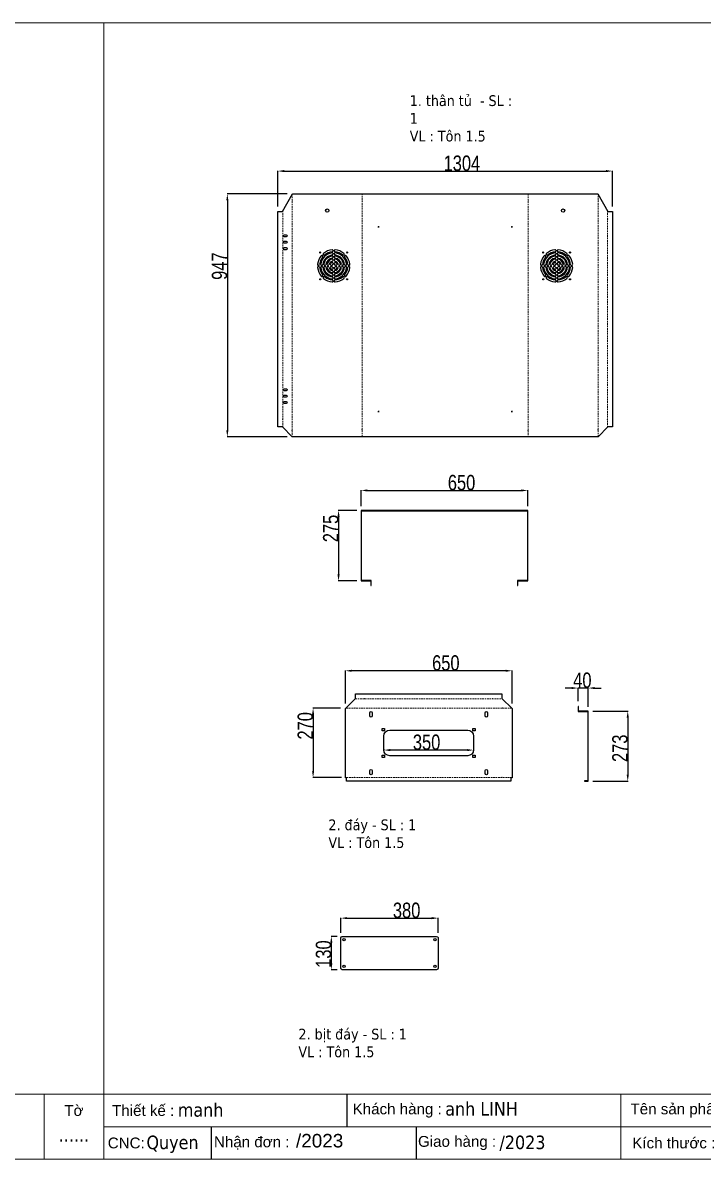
# Model space of a CAD drawing. Header units: inches. Extents: x 21 to 136330, y 8 to 58290.
# Drawn here: x 32703 to 35356, y 40855 to 45287 of the extents above; entities that cross this region are included whole.
import ezdxf
from ezdxf.enums import TextEntityAlignment as Align

# ---------------------------------------------------------------- set-up
doc = ezdxf.new("R2010")
doc.units = ezdxf.units.IN
doc.header["$MEASUREMENT"] = 0
doc.linetypes.add('HIDDEN', pattern=[9.525, 6.35, -3.175])
for name, color, linetype in [('0 KHUNG KT01', 7, 'Continuous'), ('@.0.DM. NÉT CHÍNH', 7, 'Continuous'), ('VOTU', 120, 'Continuous')]:
    doc.layers.add(name, color=color, linetype=linetype)
doc.layers.add('0 TĂNG CỨNG', color=7, linetype='Continuous', lineweight=15)
doc.layers.add('@.0.DM. NÉT ĐỨT', color=8, linetype='HIDDEN', lineweight=9)
doc.layers.add('@.DM. KÍCH THƯỚC', color=8, linetype='Continuous', transparency=0.2)
doc.layers.add('@.DM. KÍCH THƯỚC @ 1', color=8, linetype='Continuous', transparency=0.2)
doc.styles.add('ARIAL', font='arial.ttf')
doc.styles.add('Note Text (ISO)', font='tahoma.ttf')
doc.styles.add('roman', font='roman.shx', dxfattribs={"width": 0.8})
doc.styles.add('Tahoma (Input Text)', font='tahoma.ttf')
doc.dimstyles.new('Kích thước Duy Mạnh', dxfattribs={"dimtxt": 30, "dimasz": 25, "dimexe": 1.25, "dimexo": 20, "dimtad": 1, "dimdec": 1, "dimtxsty": 'roman', "dimcen": 2.5, "dimclrd": 8, "dimclre": 8, "dimclrt": 2, "dimadec": 0, "dimazin": 0, "dimtfac": 1, "dimtdec": 1, "dimtix": 1, "dimtmove": 0, "dimatfit": 3, "dimfxl": 1, "dimtfillclr": 1, "dimarcsym": 0})

# ---------------------------------------------------------------- blocks, each defined once
blk = doc.blocks.new('KHUNG KT1')
at = {"color": 7}
for p, q in [((7128, -4752), (0, -4752)), ((2294.1, -4752), (2294.1, -5040)), ((6864, -4752), (6864, -5040)), ((4848, -4896), (0, -4896))]:
    blk.add_line(p, q, dxfattribs=at)
blk.add_lwpolyline([(0, 0), (7128, 0), (7128, -5040), (0, -5040)], close=True, dxfattribs=at)
at = {"layer": '0 KHUNG KT01'}
for p, q in [((1077.9, -4752), (1077.9, -4896)), ((476.3, -4896), (476.3, -5040)), ((1385.1, -4896), (1385.1, -5040))]:
    blk.add_line(p, q, dxfattribs=at)
at = {"color": 2, "char_height": 48, "style": 'ARIAL'}
for s, insert, width, attachment_point in [('  Tên sản phẩm :', (2299.1, -4824), 2202.321, 4), ('  Thiết kế :', (0, -4824), 2202.321, 4), ('  Khách hàng :', (1066.9, -4824), 2202.321, 4), ('Tờ', (6996, -4824), 264, 5), ('  Nhận đơn :', (451.9, -4968), 2202.321, 4), ('  Giao hàng :', (1356.7, -4968), 2202.321, 4), ('CNC:', (18.2, -4968), 2202.321, 4), ('  Kích thước :', (2307, -4968), 2202.321, 4)]:
    blk.add_mtext(s, dxfattribs=dict(at, insert=insert, width=width, attachment_point=attachment_point))
at = {"color": 1, "style": 'Tahoma (Input Text)', "flags": 8}
for tag, p in [('#03', (1514.7, -4846.3)), ('#01', (328.9, -4851.1)), ('#05', (2819, -4851.1)), ('#07', (4424, -4851.1)), ('#09', (5172.9, -4851.1)), ('#02', (189.8, -4995.1)), ('#04', (1755.3, -4995.1)), ('#06', (2727.8, -4995.1)), ('#08', (4382.7, -4995.1)), ('#10', (5172.9, -4995.1))]:
    blk.add_attdef(tag, p, '', height=60, dxfattribs=at)
blk.add_attdef('#11', text='', height=60, dxfattribs=at).set_placement((6996, -4961.6), align=Align.CENTER)
at = {"layer": '0 TĂNG CỨNG', "color": 1, "style": 'ARIAL'}
blk.add_attdef('#12', (852.8, -4987.6), '', height=60, dxfattribs=at)
blk = doc.blocks.new('*D761')
at = {"layer": '@.DM. KÍCH THƯỚC', "color": 8, "lineweight": -2, "transparency": 16777216}
for p, q in [((33960.7, 42631.8), (33960.7, 42760.9)), ((34610.7, 42631.8), (34610.7, 42760.9))]:
    blk.add_line(p, q, dxfattribs=at)
at = {"layer": '@.DM. KÍCH THƯỚC', "lineweight": -2, "transparency": 16777216}
blk.add_line((34585.7, 42759.7), (33985.7, 42759.7), dxfattribs=at)
at = {"layer": '@.DM. KÍCH THƯỚC', "transparency": 16777216}
for points in [[(33985.7, 42763.8), (33985.7, 42755.5), (33960.7, 42759.7)], [(34585.7, 42763.8), (34585.7, 42755.5), (34610.7, 42759.7)]]:
    blk.add_solid(points, dxfattribs=at)
at = {"layer": 'Defpoints', "color": 0, "transparency": 16777216}
for p in [(33960.7, 42759.7), (33960.7, 42611.8), (34610.7, 42611.8)]:
    blk.add_point(p, dxfattribs=at)
at = {"layer": '@.DM. KÍCH THƯỚC', "color": 2, "transparency": 16777216, "insert": (34298.9, 42820.3), "char_height": 60, "attachment_point": 1, "style": 'roman'}
blk.add_mtext('650', dxfattribs=at)
blk = doc.blocks.new('*D762')
at = {"layer": '@.DM. KÍCH THƯỚC', "color": 8, "lineweight": -2, "transparency": 16777216}
for p, q in [((33942.7, 41738.1), (33942.7, 41796.4)), ((34322.7, 41738.1), (34322.7, 41796.4))]:
    blk.add_line(p, q, dxfattribs=at)
at = {"layer": '@.DM. KÍCH THƯỚC', "lineweight": -2, "transparency": 16777216}
blk.add_line((33967.7, 41795.1), (34297.7, 41795.1), dxfattribs=at)
at = {"layer": '@.DM. KÍCH THƯỚC', "transparency": 16777216}
for points in [[(33967.7, 41799.3), (33967.7, 41790.9), (33942.7, 41795.1)], [(34297.7, 41799.3), (34297.7, 41790.9), (34322.7, 41795.1)]]:
    blk.add_solid(points, dxfattribs=at)
at = {"layer": 'Defpoints', "color": 0, "transparency": 16777216}
for p in [(34322.7, 41795.1), (33942.7, 41718.1), (34322.7, 41718.1)]:
    blk.add_point(p, dxfattribs=at)
at = {"layer": '@.DM. KÍCH THƯỚC', "color": 2, "transparency": 16777216, "insert": (34146, 41855.7), "char_height": 60, "attachment_point": 1, "style": 'roman'}
blk.add_mtext('380', dxfattribs=at)
blk = doc.blocks.new('*D763')
at = {"layer": '@.DM. KÍCH THƯỚC', "color": 8, "lineweight": -2, "transparency": 16777216}
for p, q in [((33928.7, 41724.1), (33904.7, 41724.1)), ((33928.7, 41594.1), (33904.7, 41594.1))]:
    blk.add_line(p, q, dxfattribs=at)
at = {"layer": '@.DM. KÍCH THƯỚC', "lineweight": -2, "transparency": 16777216}
blk.add_line((33905.9, 41699.1), (33905.9, 41619.1), dxfattribs=at)
at = {"layer": '@.DM. KÍCH THƯỚC', "transparency": 16777216}
for points in [[(33901.8, 41699.1), (33910.1, 41699.1), (33905.9, 41724.1)], [(33901.8, 41619.1), (33910.1, 41619.1), (33905.9, 41594.1)]]:
    blk.add_solid(points, dxfattribs=at)
at = {"layer": 'Defpoints', "color": 0, "transparency": 16777216}
for p in [(33948.7, 41724.1), (33905.9, 41594.1), (33948.7, 41594.1)]:
    blk.add_point(p, dxfattribs=at)
at = {"layer": '@.DM. KÍCH THƯỚC', "color": 2, "transparency": 16777216, "insert": (33845.3, 41601.4), "char_height": 60, "attachment_point": 1, "rotation": 90, "style": 'roman'}
blk.add_mtext('130', dxfattribs=at)
blk = doc.blocks.new('*D764')
at = {"layer": '@.DM. KÍCH THƯỚC', "color": 8, "lineweight": -2, "transparency": 16777216}
for p, q in [((34110.7, 42453.6), (34110.7, 42451.6)), ((34460.7, 42453.6), (34460.7, 42451.6))]:
    blk.add_line(p, q, dxfattribs=at)
at = {"layer": '@.DM. KÍCH THƯỚC', "lineweight": -2, "transparency": 16777216}
blk.add_line((34435.7, 42450.4), (34135.7, 42450.4), dxfattribs=at)
at = {"layer": '@.DM. KÍCH THƯỚC', "transparency": 16777216}
for points in [[(34135.7, 42454.6), (34135.7, 42446.2), (34110.7, 42450.4)], [(34435.7, 42454.6), (34435.7, 42446.2), (34460.7, 42450.4)]]:
    blk.add_solid(points, dxfattribs=at)
at = {"layer": 'Defpoints', "color": 0, "transparency": 16777216}
for p in [(34110.7, 42450.4), (34110.7, 42433.6), (34460.7, 42433.6)]:
    blk.add_point(p, dxfattribs=at)
at = {"layer": '@.DM. KÍCH THƯỚC', "color": 2, "transparency": 16777216, "insert": (34223.9, 42511), "char_height": 60, "attachment_point": 1, "style": 'roman'}
blk.add_mtext('350', dxfattribs=at)
blk = doc.blocks.new('*D766')
at = {"layer": '@.DM. KÍCH THƯỚC', "color": 8, "lineweight": -2, "transparency": 16777216}
for p, q in [((33941.5, 42613.5), (33833.6, 42613.5)), ((33945.7, 42343.1), (33833.6, 42343.1))]:
    blk.add_line(p, q, dxfattribs=at)
at = {"layer": '@.DM. KÍCH THƯỚC', "lineweight": -2, "transparency": 16777216}
blk.add_line((33834.8, 42588.5), (33834.8, 42368.1), dxfattribs=at)
at = {"layer": '@.DM. KÍCH THƯỚC', "transparency": 16777216}
for points in [[(33830.6, 42588.5), (33839, 42588.5), (33834.8, 42613.5)], [(33830.6, 42368.1), (33839, 42368.1), (33834.8, 42343.1)]]:
    blk.add_solid(points, dxfattribs=at)
at = {"layer": 'Defpoints', "color": 0, "transparency": 16777216}
for p in [(33961.5, 42613.5), (33834.8, 42343.1), (33965.7, 42343.1)]:
    blk.add_point(p, dxfattribs=at)
at = {"layer": '@.DM. KÍCH THƯỚC', "color": 2, "transparency": 16777216, "insert": (33774.2, 42491.5), "char_height": 60, "attachment_point": 1, "rotation": 90, "style": 'roman'}
blk.add_mtext('270', dxfattribs=at)
blk = doc.blocks.new('*D767')
at = {"layer": '@.DM. KÍCH THƯỚC', "color": 8, "lineweight": -2, "transparency": 16777216}
for p, q in [((34925.1, 42602), (35063.1, 42602)), ((34925.1, 42329), (35063.1, 42329))]:
    blk.add_line(p, q, dxfattribs=at)
at = {"layer": '@.DM. KÍCH THƯỚC', "lineweight": -2, "transparency": 16777216}
blk.add_line((35061.9, 42577), (35061.9, 42354), dxfattribs=at)
at = {"layer": '@.DM. KÍCH THƯỚC', "transparency": 16777216}
for points in [[(35057.7, 42577), (35066, 42577), (35061.9, 42602)], [(35057.7, 42354), (35066, 42354), (35061.9, 42329)]]:
    blk.add_solid(points, dxfattribs=at)
at = {"layer": 'Defpoints', "color": 0, "transparency": 16777216}
for p in [(34905.1, 42602), (34905.1, 42329), (35061.9, 42329)]:
    blk.add_point(p, dxfattribs=at)
at = {"layer": '@.DM. KÍCH THƯỚC', "color": 2, "transparency": 16777216, "insert": (35001.2, 42403.8), "char_height": 60, "attachment_point": 1, "rotation": 90, "style": 'roman'}
blk.add_mtext('273', dxfattribs=at)
blk = doc.blocks.new('*D768')
at = {"layer": '@.DM. KÍCH THƯỚC', "color": 8, "lineweight": -2, "transparency": 16777216}
for p, q in [((33733.8, 44619.1), (33499.2, 44619.1)), ((33733.2, 43672.1), (33499.2, 43672.1))]:
    blk.add_line(p, q, dxfattribs=at)
at = {"layer": '@.DM. KÍCH THƯỚC', "lineweight": -2, "transparency": 16777216}
blk.add_line((33500.5, 44594.1), (33500.5, 43697.1), dxfattribs=at)
at = {"layer": '@.DM. KÍCH THƯỚC', "transparency": 16777216}
for points in [[(33496.3, 44594.1), (33504.6, 44594.1), (33500.5, 44619.1)], [(33496.3, 43697.1), (33504.6, 43697.1), (33500.5, 43672.1)]]:
    blk.add_solid(points, dxfattribs=at)
at = {"layer": 'Defpoints', "color": 0, "transparency": 16777216}
for p in [(33753.8, 44619.1), (33500.5, 43672.1), (33753.2, 43672.1)]:
    blk.add_point(p, dxfattribs=at)
at = {"layer": '@.DM. KÍCH THƯỚC', "color": 2, "transparency": 16777216, "insert": (33439.9, 44283.9), "char_height": 60, "attachment_point": 1, "rotation": 90, "style": 'roman'}
blk.add_mtext('947', dxfattribs=at)
blk = doc.blocks.new('*D769')
at = {"layer": '@.DM. KÍCH THƯỚC', "color": 8, "lineweight": -2, "transparency": 16777216}
for p, q in [((33697.6, 44570.6), (33697.6, 44709.3)), ((35002, 44570.6), (35002, 44709.3))]:
    blk.add_line(p, q, dxfattribs=at)
at = {"layer": '@.DM. KÍCH THƯỚC', "lineweight": -2, "transparency": 16777216}
blk.add_line((33722.6, 44708.1), (34977, 44708.1), dxfattribs=at)
at = {"layer": '@.DM. KÍCH THƯỚC', "transparency": 16777216}
for points in [[(33722.6, 44712.2), (33722.6, 44703.9), (33697.6, 44708.1)], [(34977, 44712.2), (34977, 44703.9), (35002, 44708.1)]]:
    blk.add_solid(points, dxfattribs=at)
at = {"layer": 'Defpoints', "color": 0, "transparency": 16777216}
for p in [(35002, 44708.1), (33697.6, 44550.6), (35002, 44550.6)]:
    blk.add_point(p, dxfattribs=at)
at = {"layer": '@.DM. KÍCH THƯỚC', "color": 2, "transparency": 16777216, "insert": (34343.7, 44768.7), "char_height": 60, "attachment_point": 1, "style": 'roman'}
blk.add_mtext('1304', dxfattribs=at)
blk = doc.blocks.new('*D770')
at = {"layer": '@.DM. KÍCH THƯỚC', "color": 8, "lineweight": -2, "transparency": 16777216}
for p, q in [((34021.9, 43402.1), (34021.9, 43464.1)), ((34671.9, 43402.1), (34671.9, 43464.1))]:
    blk.add_line(p, q, dxfattribs=at)
at = {"layer": '@.DM. KÍCH THƯỚC', "lineweight": -2, "transparency": 16777216}
blk.add_line((34046.9, 43462.9), (34646.9, 43462.9), dxfattribs=at)
at = {"layer": '@.DM. KÍCH THƯỚC', "transparency": 16777216}
for points in [[(34046.9, 43467), (34046.9, 43458.7), (34021.9, 43462.9)], [(34646.9, 43467), (34646.9, 43458.7), (34671.9, 43462.9)]]:
    blk.add_solid(points, dxfattribs=at)
at = {"layer": 'Defpoints', "color": 0, "transparency": 16777216}
for p in [(34671.9, 43462.9), (34021.9, 43382.1), (34671.9, 43382.1)]:
    blk.add_point(p, dxfattribs=at)
at = {"layer": '@.DM. KÍCH THƯỚC', "color": 2, "transparency": 16777216, "insert": (34360.2, 43523.5), "char_height": 60, "attachment_point": 1, "style": 'roman'}
blk.add_mtext('650', dxfattribs=at)
blk = doc.blocks.new('*D771')
at = {"layer": '@.DM. KÍCH THƯỚC', "color": 8, "lineweight": -2, "transparency": 16777216}
for p, q in [((34004.9, 43385.1), (33932.8, 43385.1)), ((34004.9, 43110.1), (33932.8, 43110.1))]:
    blk.add_line(p, q, dxfattribs=at)
at = {"layer": '@.DM. KÍCH THƯỚC', "lineweight": -2, "transparency": 16777216}
blk.add_line((33934.1, 43360.1), (33934.1, 43135.1), dxfattribs=at)
at = {"layer": '@.DM. KÍCH THƯỚC', "transparency": 16777216}
for points in [[(33929.9, 43360.1), (33938.3, 43360.1), (33934.1, 43385.1)], [(33929.9, 43135.1), (33938.3, 43135.1), (33934.1, 43110.1)]]:
    blk.add_solid(points, dxfattribs=at)
at = {"layer": 'Defpoints', "color": 0, "transparency": 16777216}
for p in [(34024.9, 43385.1), (33934.1, 43110.1), (34024.9, 43110.1)]:
    blk.add_point(p, dxfattribs=at)
at = {"layer": '@.DM. KÍCH THƯỚC', "color": 2, "transparency": 16777216, "insert": (33873.5, 43260.9), "char_height": 60, "attachment_point": 1, "rotation": 90, "style": 'roman'}
blk.add_mtext('275', dxfattribs=at)
blk = doc.blocks.new('*D772')
at = {"layer": '@.DM. KÍCH THƯỚC', "lineweight": -2, "transparency": 16777216}
for p, q in [((34843.1, 42692.3), (34818.1, 42692.3)), ((34908.1, 42692.3), (34868.1, 42692.3)), ((34933.1, 42692.3), (34958.1, 42692.3))]:
    blk.add_line(p, q, dxfattribs=at)
at = {"layer": '@.DM. KÍCH THƯỚC', "color": 8, "lineweight": -2, "transparency": 16777216}
for p, q in [((34868.1, 42640.5), (34868.1, 42693.5)), ((34908.1, 42619), (34908.1, 42693.5))]:
    blk.add_line(p, q, dxfattribs=at)
at = {"layer": '@.DM. KÍCH THƯỚC', "transparency": 16777216}
for points in [[(34843.1, 42696.4), (34843.1, 42688.1), (34868.1, 42692.3)], [(34933.1, 42696.4), (34933.1, 42688.1), (34908.1, 42692.3)]]:
    blk.add_solid(points, dxfattribs=at)
at = {"layer": 'Defpoints', "color": 0, "transparency": 16777216}
for p in [(34868.1, 42692.3), (34868.1, 42620.5), (34908.1, 42599)]:
    blk.add_point(p, dxfattribs=at)
at = {"layer": '@.DM. KÍCH THƯỚC', "color": 2, "transparency": 16777216, "insert": (34849.2, 42752.9), "char_height": 60, "attachment_point": 1, "style": 'roman'}
blk.add_mtext('40', dxfattribs=at)

msp = doc.modelspace()

# ---------------------------------------------------------------- linework, layer by layer
at = {"layer": '@.0.DM. NÉT CHÍNH', "color": 1}
for p, q in [((33753.7386, 44594.6965), (33753.7386, 44593.1965)), ((34026.1316, 44592.3982), (34026.1316, 44590.8982)), ((34673.5245, 44594.4495), (34673.5245, 44592.9495)), ((34945.9174, 44592.743), (34945.9174, 44591.243)), ((33716.3457, 44522.3513), (33716.3457, 44520.8513)), ((34983.3103, 44522.1685), (34983.3103, 44520.6685)), ((34087.328, 44490.6229), (34092.328, 44490.6229)), ((34089.828, 44493.1229), (34089.828, 44488.1229)), ((34607.328, 44490.6229), (34612.328, 44490.6229)), ((34609.828, 44493.1229), (34609.828, 44488.1229)), ((33716.3457, 43739.0618), (33716.3457, 43740.5618)), ((34087.328, 43770.6229), (34092.328, 43770.6229)), ((34089.828, 43773.1229), (34089.828, 43768.1229)), ((34607.328, 43770.6229), (34612.328, 43770.6229)), ((34609.828, 43773.1229), (34609.828, 43768.1229)), ((34983.3103, 43739.2446), (34983.3103, 43740.7446)), ((33753.7386, 43696.5115), (33753.7386, 43698.0115)), ((34026.1316, 43698.8099), (34026.1316, 43700.3099)), ((34673.5245, 43696.7585), (34673.5245, 43698.2585)), ((34945.9174, 43698.4651), (34945.9174, 43699.9651)), ((34036.8197, 42650.8492), (34035.3197, 42650.8492)), ((34535.4568, 42650.8492), (34533.9568, 42650.8492)), ((33999.0889, 42613.4563), (33997.5889, 42613.4563)), ((34573.3688, 42613.4563), (34571.8688, 42613.4563)), ((33998.1806, 42343.0633), (33996.6806, 42343.0633)), ((34572.0348, 42343.0633), (34570.5348, 42343.0633))]:
    msp.add_line(p, q, dxfattribs=at)
at = {"layer": '@.0.DM. NÉT CHÍNH'}
for p, q in [((33965.6624, 42341.7962), (33965.6624, 42343.0278)), ((34605.6624, 42341.7962), (34605.6624, 42343.0278))]:
    msp.add_line(p, q, dxfattribs=at)
for points in [[(33715.0422, 44550.6229), (33754.185, 44619.1229), (34945.471, 44619.1229), (34984.6139, 44550.6229), (35002.0068, 44550.6229), (35002.0068, 43710.6229), (34984.6139, 43710.6229), (34946.1139, 43672.1229), (33753.5422, 43672.1229), (33715.0422, 43710.6229), (33697.6493, 43710.6229), (33697.6493, 44550.6229)], [(34631.92, 43091.5891), (34633.42, 43091.5891), (34633.42, 43110.0891), (34671.92, 43110.0891), (34671.92, 43385.0891), (34021.92, 43385.0891), (34021.92, 43110.0891), (34060.42, 43110.0891), (34060.42, 43091.5891), (34061.92, 43091.5891), (34061.92, 43111.5891), (34023.42, 43111.5891), (34023.42, 43383.5891), (34670.42, 43383.5891), (34670.42, 43111.5891), (34631.92, 43111.5891)], [(34570.6624, 42652.1527), (34610.6624, 42612.1527), (34610.6624, 42341.7598), (34605.6624, 42341.7598), (34605.6624, 42329.3669), (33965.6624, 42329.3669), (33965.6624, 42341.7598), (33960.6624, 42341.7598), (33960.6624, 42612.1527), (34000.6624, 42652.1527), (34000.6624, 42669.5456), (34570.6624, 42669.5456)], [(34908.0704, 42601.9703), (34869.5704, 42601.9703), (34869.5704, 42620.4703), (34868.0704, 42620.4703), (34868.0704, 42600.4703), (34906.5704, 42600.4703), (34906.5704, 42330.4703), (34893.0704, 42330.4703), (34893.0704, 42328.9703), (34908.0704, 42328.9703)]]:
    msp.add_lwpolyline(points, close=True, dxfattribs=at)
at = {"layer": '@.0.DM. NÉT CHÍNH', "color": 2}
for points in [[(33729.5422, 44451.6229), (33723.5422, 44451.6229, -1), (33723.5422, 44459.6229), (33729.5422, 44459.6229, -1)], [(33723.5422, 44434.6229), (33729.5422, 44434.6229, -1), (33729.5422, 44426.6229), (33723.5422, 44426.6229, -1)], [(33723.5422, 44409.6229), (33729.5422, 44409.6229, -1), (33729.5422, 44401.6229), (33723.5422, 44401.6229, -1)], [(33723.5422, 43859.6229), (33729.5422, 43859.6229, -1), (33729.5422, 43851.6229), (33723.5422, 43851.6229, -1)], [(33723.5422, 43834.6229), (33729.5422, 43834.6229, -1), (33729.5422, 43826.6229), (33723.5422, 43826.6229, -1)], [(33723.5422, 43809.6229), (33729.5422, 43809.6229, -1), (33729.5422, 43801.6229), (33723.5422, 43801.6229, -1)], [(34056.1624, 42583.7598), (34056.1624, 42595.7598, -1), (34065.1624, 42595.7598), (34065.1624, 42583.7598, -1)], [(34515.1624, 42595.7598), (34515.1624, 42583.7598, -1), (34506.1624, 42583.7598), (34506.1624, 42595.7598, -1)], [(34437.6624, 42428.2598), (34133.6624, 42428.2598, -0.414213562), (34110.6624, 42451.2598), (34110.6624, 42505.2598, -0.414213562), (34133.6624, 42528.2598), (34437.6624, 42528.2598, -0.414213562), (34460.6624, 42505.2598), (34460.6624, 42451.2598, -0.414213562)], [(34065.1624, 42370.7598), (34065.1624, 42358.7598, -1), (34056.1624, 42358.7598), (34056.1624, 42370.7598, -1)], [(34506.1624, 42358.7598), (34506.1624, 42370.7598, -1), (34515.1624, 42370.7598), (34515.1624, 42358.7598, -1)]]:
    msp.add_lwpolyline(points, format="xyb", close=True, dxfattribs=at)
for points in [[(34113.1624, 42534.7598), (34113.1624, 42525.7598), (34104.1624, 42525.7598), (34104.1624, 42534.7598)], [(34458.1624, 42525.7598), (34458.1624, 42534.7598), (34467.1624, 42534.7598), (34467.1624, 42525.7598)], [(34113.1624, 42430.7598), (34113.1624, 42421.7598), (34104.1624, 42421.7598), (34104.1624, 42430.7598)], [(34458.1624, 42421.7598), (34458.1624, 42430.7598), (34467.1624, 42430.7598), (34467.1624, 42421.7598)]]:
    msp.add_lwpolyline(points, close=True, dxfattribs=at)
at = {"layer": '@.0.DM. NÉT CHÍNH'}
msp.add_lwpolyline([(34316.7003, 41724.0823, -0.414213562), (34322.7003, 41718.0823), (34322.7003, 41600.0823, -0.414213562), (34316.7003, 41594.0823), (33948.7003, 41594.0823, -0.414213562), (33942.7003, 41600.0823), (33942.7003, 41718.0823, -0.414213562), (33948.7003, 41724.0823)], format="xyb", close=True, dxfattribs=at)
at = {"layer": '@.0.DM. NÉT CHÍNH', "color": 2}
for centre, radius in [((33889.9351, 44554.1229), 6.5), ((34809.7209, 44554.1229), 6.5), ((33955.7003, 41711.0823), 4.5), ((34309.7003, 41711.0823), 4.5), ((33955.7003, 41607.0823), 4.5), ((34309.7003, 41607.0823), 4.5)]:
    msp.add_circle(centre, radius, dxfattribs=at)
at = {"layer": '@.0.DM. NÉT CHÍNH'}
for centre in [(33862.8733, 44390.6578), (33967.441, 44390.6578), (34732.215, 44390.6578), (34836.7827, 44390.6578), (33862.8733, 44286.0901), (33967.441, 44286.0901), (34732.215, 44286.0901), (34836.7827, 44286.0901)]:
    msp.add_circle(centre, 2.0526, dxfattribs=at)
at = {"layer": '@.0.DM. NÉT ĐỨT'}
for p, q in [((33753.7386, 44619.0852), (33753.7386, 43672.1229)), ((34026.1316, 43672.1229), (34026.1316, 44619.1229)), ((34673.5245, 44619.1229), (34673.5245, 43672.1229)), ((34945.9174, 43672.1229), (34945.9174, 44619.0852)), ((33716.3457, 43709.1229), (33716.3457, 44553.2479)), ((34983.3103, 44553.2479), (34983.3103, 43709.1229)), ((33999.1624, 42650.8492), (34572.1624, 42650.8492)), ((34609.7837, 42613.4563), (33961.5411, 42613.4563)), ((33965.6624, 42343.0633), (34605.6624, 42343.0633))]:
    msp.add_line(p, q, dxfattribs=at)
at = {"layer": 'VOTU'}
for p, q in [((33872.24, 44378.4628), (33872.24, 44378.4628)), ((33875.0684, 44381.2912), (33875.0684, 44381.2912)), ((33913.1572, 44397.0681), (33913.1572, 44397.0681)), ((33913.1572, 44384.9894), (33913.1572, 44384.9894)), ((33913.1572, 44372.8558), (33913.1572, 44372.8558)), ((33917.1572, 44397.0681), (33917.1572, 44397.0681)), ((33917.1572, 44384.9894), (33917.1572, 44384.9894)), ((33917.1572, 44372.8558), (33917.1572, 44372.8558)), ((33955.246, 44381.2912), (33955.246, 44381.2912)), ((33958.0744, 44378.4628), (33958.0744, 44378.4628)), ((34741.5816, 44378.4628), (34741.5816, 44378.4628)), ((34744.41, 44381.2912), (34744.41, 44381.2912)), ((34782.4988, 44397.0681), (34782.4988, 44397.0681)), ((34782.4988, 44384.9894), (34782.4988, 44384.9894)), ((34782.4988, 44372.8558), (34782.4988, 44372.8558)), ((34786.4988, 44397.0681), (34786.4988, 44397.0681)), ((34786.4988, 44384.9894), (34786.4988, 44384.9894)), ((34786.4988, 44372.8558), (34786.4988, 44372.8558)), ((34824.5876, 44381.2912), (34824.5876, 44381.2912)), ((34827.4161, 44378.4628), (34827.4161, 44378.4628)), ((33856.4631, 44340.374), (33856.4631, 44340.374)), ((33856.4631, 44336.374), (33856.4631, 44336.374)), ((33868.5417, 44340.374), (33868.5417, 44340.374)), ((33868.5417, 44336.374), (33868.5417, 44336.374)), ((33880.6753, 44340.374), (33880.6753, 44340.374)), ((33880.6753, 44336.374), (33880.6753, 44336.374)), ((33892.9536, 44340.374), (33892.9536, 44340.374)), ((33892.9536, 44336.374), (33892.9536, 44336.374)), ((33905.9376, 44340.374), (33908.449, 44340.374)), ((33905.9376, 44336.374), (33908.449, 44336.374)), ((33913.1572, 44360.5776), (33913.1572, 44360.5776)), ((33913.1572, 44345.0822), (33913.1572, 44347.5935)), ((33913.1572, 44329.1544), (33913.1572, 44331.6658)), ((33917.1572, 44360.5776), (33917.1572, 44360.5776)), ((33917.1572, 44345.0822), (33917.1572, 44347.5935)), ((33917.1572, 44329.1544), (33917.1572, 44331.6658)), ((33921.8654, 44340.374), (33924.3767, 44340.374)), ((33921.8654, 44336.374), (33924.3767, 44336.374)), ((33937.3608, 44340.374), (33937.3608, 44340.374)), ((33937.3608, 44336.374), (33937.3608, 44336.374)), ((33949.6391, 44340.374), (33949.6391, 44340.374)), ((33949.6391, 44336.374), (33949.6391, 44336.374)), ((33961.7726, 44340.374), (33961.7726, 44340.374)), ((33961.7726, 44336.374), (33961.7726, 44336.374)), ((33973.8513, 44340.374), (33973.8513, 44340.374)), ((33973.8513, 44336.374), (33973.8513, 44336.374)), ((34725.8047, 44340.374), (34725.8047, 44340.374)), ((34725.8047, 44336.374), (34725.8047, 44336.374)), ((34737.8834, 44340.374), (34737.8834, 44340.374)), ((34737.8834, 44336.374), (34737.8834, 44336.374)), ((34750.017, 44340.374), (34750.017, 44340.374)), ((34750.017, 44336.374), (34750.017, 44336.374)), ((34762.2952, 44340.374), (34762.2952, 44340.374)), ((34762.2952, 44336.374), (34762.2952, 44336.374)), ((34777.7906, 44340.374), (34775.2793, 44340.374)), ((34777.7906, 44336.374), (34775.2793, 44336.374)), ((34782.4988, 44360.5776), (34782.4988, 44360.5776)), ((34782.4988, 44345.0822), (34782.4988, 44347.5935)), ((34782.4988, 44329.1544), (34782.4988, 44331.6658)), ((34786.4988, 44360.5776), (34786.4988, 44360.5776)), ((34786.4988, 44345.0822), (34786.4988, 44347.5935)), ((34786.4988, 44329.1544), (34786.4988, 44331.6658)), ((34793.7184, 44340.374), (34791.207, 44340.374)), ((34793.7184, 44336.374), (34791.207, 44336.374)), ((34806.7024, 44340.374), (34806.7024, 44340.374)), ((34806.7024, 44336.374), (34806.7024, 44336.374)), ((34818.9807, 44340.374), (34818.9807, 44340.374)), ((34818.9807, 44336.374), (34818.9807, 44336.374)), ((34831.1143, 44340.374), (34831.1143, 44340.374)), ((34831.1143, 44336.374), (34831.1143, 44336.374)), ((34843.193, 44340.374), (34843.193, 44340.374)), ((34843.193, 44336.374), (34843.193, 44336.374)), ((33872.24, 44298.2852), (33872.24, 44298.2852)), ((33875.0684, 44295.4567), (33875.0684, 44295.4567)), ((33913.1572, 44316.1704), (33913.1572, 44316.1704)), ((33913.1572, 44303.8921), (33913.1572, 44303.8921)), ((33913.1572, 44291.7585), (33913.1572, 44291.7585)), ((33913.1572, 44279.6798), (33913.1572, 44279.6798)), ((33917.1572, 44316.1704), (33917.1572, 44316.1704)), ((33917.1572, 44303.8921), (33917.1572, 44303.8921)), ((33917.1572, 44291.7585), (33917.1572, 44291.7585)), ((33917.1572, 44279.6798), (33917.1572, 44279.6798)), ((33955.246, 44295.4567), (33955.246, 44295.4567)), ((33958.0744, 44298.2852), (33958.0744, 44298.2852)), ((34741.5816, 44298.2852), (34741.5816, 44298.2852)), ((34744.41, 44295.4567), (34744.41, 44295.4567)), ((34782.4988, 44316.1704), (34782.4988, 44316.1704)), ((34782.4988, 44303.8921), (34782.4988, 44303.8921)), ((34782.4988, 44291.7585), (34782.4988, 44291.7585)), ((34782.4988, 44279.6798), (34782.4988, 44279.6798)), ((34786.4988, 44316.1704), (34786.4988, 44316.1704)), ((34786.4988, 44303.8921), (34786.4988, 44303.8921)), ((34786.4988, 44291.7585), (34786.4988, 44291.7585)), ((34786.4988, 44279.6798), (34786.4988, 44279.6798)), ((34824.5876, 44295.4567), (34824.5876, 44295.4567)), ((34827.4161, 44298.2852), (34827.4161, 44298.2852))]:
    msp.add_line(p, q, dxfattribs=at)
for centre, radius, start, end in [((33915.1572, 44338.374), 63, 140.8367796, 174.1632204), ((33915.1572, 44338.374), 55, 140.8367796, 174.1632204), ((33915.1572, 44338.374), 51, 97.3343689, 172.6656311), ((33869.4115, 44375.6343), 4, 45, 140.8367796), ((33869.4115, 44375.6343), 4, 320.8367796, 45), ((33915.1572, 44338.374), 43, 97.3343689, 172.6656311), ((33877.8968, 44384.1196), 4, 129.1632204, 225), ((33877.8968, 44384.1196), 4, 225, 309.1632204), ((33915.1572, 44338.374), 63, 95.8367796, 129.1632204), ((33915.1572, 44338.374), 39, 99.8708896, 170.1291104), ((33915.1572, 44338.374), 55, 95.8367796, 129.1632204), ((33915.1572, 44338.374), 31, 99.8708896, 170.1291104), ((33915.1572, 44338.374), 27, 105.1216653, 164.8783347), ((33909.1572, 44360.5776), 4, 0, 105.1216653), ((33909.1572, 44372.8558), 4, 0, 99.8708896), ((33909.1572, 44384.9894), 4, 0, 97.3343689), ((33909.1572, 44397.0681), 4, 0, 95.8367796), ((33909.1572, 44397.0681), 4, 275.8367796, 0), ((33909.1572, 44384.9894), 4, 277.3343689, 0), ((33909.1572, 44372.8558), 4, 279.8708896, 0), ((33921.1572, 44397.0681), 4, 84.1632204, 180), ((33921.1572, 44397.0681), 4, 180, 264.1632204), ((33921.1572, 44384.9894), 4, 82.6656311, 180), ((33921.1572, 44384.9894), 4, 180, 262.6656311), ((33921.1572, 44372.8558), 4, 80.1291104, 180), ((33921.1572, 44372.8558), 4, 180, 260.1291104), ((33921.1572, 44360.5776), 4, 74.8783347, 180), ((33915.1572, 44338.374), 31, 9.8708896, 80.1291104), ((33915.1572, 44338.374), 43, 7.3343689, 82.6656311), ((33915.1572, 44338.374), 55, 50.8367796, 84.1632204), ((33915.1572, 44338.374), 63, 50.8367796, 84.1632204), ((33915.1572, 44338.374), 51, 7.3343689, 82.6656311), ((33915.1572, 44338.374), 39, 9.8708896, 80.1291104), ((33915.1572, 44338.374), 27, 15.1216653, 74.8783347), ((33952.4176, 44384.1196), 4, 230.8367796, 315), ((33952.4176, 44384.1196), 4, 315, 50.8367796), ((33960.9028, 44375.6343), 4, 135, 219.1632204), ((33915.1572, 44338.374), 55, 5.8367796, 39.1632204), ((33960.9028, 44375.6343), 4, 39.1632204, 135), ((33915.1572, 44338.374), 63, 5.8367796, 39.1632204), ((34784.4988, 44338.374), 63, 140.8367796, 174.1632204), ((34784.4988, 44338.374), 55, 140.8367796, 174.1632204), ((34784.4988, 44338.374), 51, 97.3343689, 172.6656311), ((34738.7532, 44375.6343), 4, 45, 140.8367796), ((34738.7532, 44375.6343), 4, 320.8367796, 45), ((34784.4988, 44338.374), 43, 97.3343689, 172.6656311), ((34747.2385, 44384.1196), 4, 129.1632204, 225), ((34747.2385, 44384.1196), 4, 225, 309.1632204), ((34784.4988, 44338.374), 63, 95.8367796, 129.1632204), ((34784.4988, 44338.374), 39, 99.8708896, 170.1291104), ((34784.4988, 44338.374), 55, 95.8367796, 129.1632204), ((34784.4988, 44338.374), 31, 99.8708896, 170.1291104), ((34784.4988, 44338.374), 27, 105.1216653, 164.8783347), ((34778.4988, 44360.5776), 4, 0, 105.1216653), ((34778.4988, 44372.8558), 4, 0, 99.8708896), ((34778.4988, 44384.9894), 4, 0, 97.3343689), ((34778.4988, 44397.0681), 4, 0, 95.8367796), ((34778.4988, 44397.0681), 4, 275.8367796, 0), ((34778.4988, 44384.9894), 4, 277.3343689, 0), ((34778.4988, 44372.8558), 4, 279.8708896, 0), ((34790.4988, 44397.0681), 4, 84.1632204, 180), ((34790.4988, 44397.0681), 4, 180, 264.1632204), ((34790.4988, 44384.9894), 4, 82.6656311, 180), ((34790.4988, 44384.9894), 4, 180, 262.6656311), ((34790.4988, 44372.8558), 4, 80.1291104, 180), ((34790.4988, 44372.8558), 4, 180, 260.1291104), ((34790.4988, 44360.5776), 4, 74.8783347, 180), ((34784.4988, 44338.374), 31, 9.8708896, 80.1291104), ((34784.4988, 44338.374), 43, 7.3343689, 82.6656311), ((34784.4988, 44338.374), 55, 50.8367796, 84.1632204), ((34784.4988, 44338.374), 63, 50.8367796, 84.1632204), ((34784.4988, 44338.374), 51, 7.3343689, 82.6656311), ((34784.4988, 44338.374), 39, 9.8708896, 80.1291104), ((34784.4988, 44338.374), 27, 15.1216653, 74.8783347), ((34821.7592, 44384.1196), 4, 230.8367796, 315), ((34821.7592, 44384.1196), 4, 315, 50.8367796), ((34830.2445, 44375.6343), 4, 135, 219.1632204), ((34784.4988, 44338.374), 55, 5.8367796, 39.1632204), ((34830.2445, 44375.6343), 4, 39.1632204, 135), ((34784.4988, 44338.374), 63, 5.8367796, 39.1632204), ((33856.4631, 44344.374), 4, 174.1632204, 270), ((33856.4631, 44332.374), 4, 90, 185.8367796), ((33915.1572, 44338.374), 63, 185.8367796, 219.1632204), ((33856.4631, 44344.374), 4, 270, 354.1632204), ((33856.4631, 44332.374), 4, 5.8367796, 90), ((33915.1572, 44338.374), 55, 185.8367796, 219.1632204), ((33868.5417, 44344.374), 4, 172.6656311, 270), ((33868.5417, 44332.374), 4, 90, 187.3343689), ((33915.1572, 44338.374), 51, 187.3343689, 262.6656311), ((33868.5417, 44344.374), 4, 270, 352.6656311), ((33868.5417, 44332.374), 4, 7.3343689, 90), ((33915.1572, 44338.374), 43, 187.3343689, 262.6656311), ((33880.6753, 44344.374), 4, 170.1291104, 270), ((33880.6753, 44332.374), 4, 90, 189.8708896), ((33915.1572, 44338.374), 39, 189.8708896, 260.1291104), ((33880.6753, 44344.374), 4, 270, 350.1291104), ((33880.6753, 44332.374), 4, 9.8708896, 90), ((33915.1572, 44338.374), 31, 189.8708896, 260.1291104), ((33892.9536, 44344.374), 4, 164.8783347, 270), ((33892.9536, 44332.374), 4, 90, 195.1216653), ((33915.1572, 44338.374), 27, 195.1216653, 254.8783347), ((33892.9536, 44344.374), 4, 270, 344.8783347), ((33892.9536, 44332.374), 4, 15.1216653, 90), ((33915.1572, 44338.374), 19, 105.1216653, 164.8783347), ((33915.1572, 44338.374), 19, 195.1216653, 254.8783347), ((33905.9376, 44344.374), 4, 146.9442688, 270), ((33905.9376, 44332.374), 4, 90, 213.0557312), ((33915.1572, 44338.374), 15, 123.0557312, 146.9442688), ((33915.1572, 44338.374), 15, 213.0557312, 236.9442688), ((33909.1572, 44347.5935), 4, 0, 123.0557312), ((33909.1572, 44329.1544), 4, 236.9442688, 0), ((33915.1572, 44338.374), 7, 106.6015496, 163.3984504), ((33915.1572, 44338.374), 7, 196.6015496, 253.3984504), ((33909.1572, 44360.5776), 4, 285.1216653, 0), ((33909.1572, 44316.1704), 4, 0, 74.8783347), ((33921.1572, 44360.5776), 4, 180, 254.8783347), ((33921.1572, 44347.5935), 4, 56.9442688, 180), ((33915.1572, 44338.374), 7, 16.6015496, 73.3984504), ((33915.1572, 44338.374), 7, 286.6015496, 343.3984504), ((33921.1572, 44329.1544), 4, 180, 303.0557312), ((33921.1572, 44316.1704), 4, 105.1216653, 180), ((33915.1572, 44338.374), 19, 15.1216653, 74.8783347), ((33915.1572, 44338.374), 19, 285.1216653, 344.8783347), ((33915.1572, 44338.374), 31, 279.8708896, 350.1291104), ((33915.1572, 44338.374), 43, 277.3343689, 352.6656311), ((33915.1572, 44338.374), 51, 277.3343689, 352.6656311), ((33915.1572, 44338.374), 39, 279.8708896, 350.1291104), ((33915.1572, 44338.374), 27, 285.1216653, 344.8783347), ((33915.1572, 44338.374), 15, 33.0557312, 56.9442688), ((33915.1572, 44338.374), 15, 303.0557312, 326.9442688), ((33924.3767, 44344.374), 4, 270, 33.0557312), ((33924.3767, 44332.374), 4, 326.9442688, 90), ((33937.3608, 44344.374), 4, 195.1216653, 270), ((33937.3608, 44332.374), 4, 90, 164.8783347), ((33937.3608, 44344.374), 4, 270, 15.1216653), ((33937.3608, 44332.374), 4, 344.8783347, 90), ((33949.6391, 44344.374), 4, 189.8708896, 270), ((33949.6391, 44332.374), 4, 90, 170.1291104), ((33949.6391, 44344.374), 4, 270, 9.8708896), ((33949.6391, 44332.374), 4, 350.1291104, 90), ((33915.1572, 44338.374), 55, 320.8367796, 354.1632204), ((33961.7726, 44344.374), 4, 187.3343689, 270), ((33961.7726, 44332.374), 4, 90, 172.6656311), ((33961.7726, 44344.374), 4, 270, 7.3343689), ((33961.7726, 44332.374), 4, 352.6656311, 90), ((33915.1572, 44338.374), 63, 320.8367796, 354.1632204), ((33973.8513, 44344.374), 4, 185.8367796, 270), ((33973.8513, 44332.374), 4, 90, 174.1632204), ((33973.8513, 44344.374), 4, 270, 5.8367796), ((33973.8513, 44332.374), 4, 354.1632204, 90), ((34725.8047, 44344.374), 4, 174.1632204, 270), ((34725.8047, 44332.374), 4, 90, 185.8367796), ((34784.4988, 44338.374), 63, 185.8367796, 219.1632204), ((34725.8047, 44344.374), 4, 270, 354.1632204), ((34725.8047, 44332.374), 4, 5.8367796, 90), ((34784.4988, 44338.374), 55, 185.8367796, 219.1632204), ((34737.8834, 44344.374), 4, 172.6656311, 270), ((34737.8834, 44332.374), 4, 90, 187.3343689), ((34784.4988, 44338.374), 51, 187.3343689, 262.6656311), ((34737.8834, 44344.374), 4, 270, 352.6656311), ((34737.8834, 44332.374), 4, 7.3343689, 90), ((34784.4988, 44338.374), 43, 187.3343689, 262.6656311), ((34750.017, 44344.374), 4, 170.1291104, 270), ((34750.017, 44332.374), 4, 90, 189.8708896), ((34784.4988, 44338.374), 39, 189.8708896, 260.1291104), ((34750.017, 44344.374), 4, 270, 350.1291104), ((34750.017, 44332.374), 4, 9.8708896, 90), ((34784.4988, 44338.374), 31, 189.8708896, 260.1291104), ((34762.2952, 44344.374), 4, 164.8783347, 270), ((34762.2952, 44332.374), 4, 90, 195.1216653), ((34784.4988, 44338.374), 27, 195.1216653, 254.8783347), ((34762.2952, 44344.374), 4, 270, 344.8783347), ((34762.2952, 44332.374), 4, 15.1216653, 90), ((34784.4988, 44338.374), 19, 105.1216653, 164.8783347), ((34784.4988, 44338.374), 19, 195.1216653, 254.8783347), ((34775.2793, 44344.374), 4, 146.9442688, 270), ((34775.2793, 44332.374), 4, 90, 213.0557312), ((34784.4988, 44338.374), 15, 123.0557312, 146.9442688), ((34784.4988, 44338.374), 15, 213.0557312, 236.9442688), ((34778.4988, 44347.5935), 4, 0, 123.0557312), ((34778.4988, 44329.1544), 4, 236.9442688, 0), ((34784.4988, 44338.374), 7, 106.6015496, 163.3984504), ((34784.4988, 44338.374), 7, 196.6015496, 253.3984504), ((34778.4988, 44360.5776), 4, 285.1216653, 0), ((34778.4988, 44316.1704), 4, 0, 74.8783347), ((34790.4988, 44360.5776), 4, 180, 254.8783347), ((34790.4988, 44347.5935), 4, 56.9442688, 180), ((34784.4988, 44338.374), 7, 16.6015496, 73.3984504), ((34784.4988, 44338.374), 7, 286.6015496, 343.3984504), ((34790.4988, 44329.1544), 4, 180, 303.0557312), ((34790.4988, 44316.1704), 4, 105.1216653, 180), ((34784.4988, 44338.374), 19, 15.1216653, 74.8783347), ((34784.4988, 44338.374), 19, 285.1216653, 344.8783347), ((34784.4988, 44338.374), 31, 279.8708896, 350.1291104), ((34784.4988, 44338.374), 43, 277.3343689, 352.6656311), ((34784.4988, 44338.374), 51, 277.3343689, 352.6656311), ((34784.4988, 44338.374), 39, 279.8708896, 350.1291104), ((34784.4988, 44338.374), 27, 285.1216653, 344.8783347), ((34784.4988, 44338.374), 15, 33.0557312, 56.9442688), ((34784.4988, 44338.374), 15, 303.0557312, 326.9442688), ((34793.7184, 44344.374), 4, 270, 33.0557312), ((34793.7184, 44332.374), 4, 326.9442688, 90), ((34806.7024, 44344.374), 4, 195.1216653, 270), ((34806.7024, 44332.374), 4, 90, 164.8783347), ((34806.7024, 44344.374), 4, 270, 15.1216653), ((34806.7024, 44332.374), 4, 344.8783347, 90), ((34818.9807, 44344.374), 4, 189.8708896, 270), ((34818.9807, 44332.374), 4, 90, 170.1291104), ((34818.9807, 44344.374), 4, 270, 9.8708896), ((34818.9807, 44332.374), 4, 350.1291104, 90), ((34784.4988, 44338.374), 55, 320.8367796, 354.1632204), ((34831.1143, 44344.374), 4, 187.3343689, 270), ((34831.1143, 44332.374), 4, 90, 172.6656311), ((34831.1143, 44344.374), 4, 270, 7.3343689), ((34831.1143, 44332.374), 4, 352.6656311, 90), ((34784.4988, 44338.374), 63, 320.8367796, 354.1632204), ((34843.193, 44344.374), 4, 185.8367796, 270), ((34843.193, 44332.374), 4, 90, 174.1632204), ((34843.193, 44344.374), 4, 270, 5.8367796), ((34843.193, 44332.374), 4, 354.1632204, 90), ((33869.4115, 44301.1136), 4, 219.1632204, 315), ((33869.4115, 44301.1136), 4, 315, 39.1632204), ((33877.8968, 44292.6283), 4, 135, 230.8367796), ((33877.8968, 44292.6283), 4, 50.8367796, 135), ((33915.1572, 44338.374), 63, 230.8367796, 264.1632204), ((33915.1572, 44338.374), 55, 230.8367796, 264.1632204), ((33909.1572, 44316.1704), 4, 254.8783347, 0), ((33909.1572, 44303.8921), 4, 260.1291104, 0), ((33909.1572, 44291.7585), 4, 262.6656311, 0), ((33909.1572, 44279.6798), 4, 264.1632204, 0), ((33909.1572, 44279.6798), 4, 0, 84.1632204), ((33909.1572, 44291.7585), 4, 0, 82.6656311), ((33909.1572, 44303.8921), 4, 0, 80.1291104), ((33921.1572, 44316.1704), 4, 180, 285.1216653), ((33921.1572, 44303.8921), 4, 99.8708896, 180), ((33921.1572, 44303.8921), 4, 180, 279.8708896), ((33921.1572, 44291.7585), 4, 97.3343689, 180), ((33921.1572, 44291.7585), 4, 180, 277.3343689), ((33921.1572, 44279.6798), 4, 95.8367796, 180), ((33921.1572, 44279.6798), 4, 180, 275.8367796), ((33915.1572, 44338.374), 55, 275.8367796, 309.1632204), ((33915.1572, 44338.374), 63, 275.8367796, 309.1632204), ((33952.4176, 44292.6283), 4, 45, 129.1632204), ((33952.4176, 44292.6283), 4, 309.1632204, 45), ((33960.9028, 44301.1136), 4, 140.8367796, 225), ((33960.9028, 44301.1136), 4, 225, 320.8367796), ((34738.7532, 44301.1136), 4, 219.1632204, 315), ((34738.7532, 44301.1136), 4, 315, 39.1632204), ((34747.2385, 44292.6283), 4, 135, 230.8367796), ((34747.2385, 44292.6283), 4, 50.8367796, 135), ((34784.4988, 44338.374), 63, 230.8367796, 264.1632204), ((34784.4988, 44338.374), 55, 230.8367796, 264.1632204), ((34778.4988, 44316.1704), 4, 254.8783347, 0), ((34778.4988, 44303.8921), 4, 260.1291104, 0), ((34778.4988, 44291.7585), 4, 262.6656311, 0), ((34778.4988, 44279.6798), 4, 264.1632204, 0), ((34778.4988, 44279.6798), 4, 0, 84.1632204), ((34778.4988, 44291.7585), 4, 0, 82.6656311), ((34778.4988, 44303.8921), 4, 0, 80.1291104), ((34790.4988, 44316.1704), 4, 180, 285.1216653), ((34790.4988, 44303.8921), 4, 99.8708896, 180), ((34790.4988, 44303.8921), 4, 180, 279.8708896), ((34790.4988, 44291.7585), 4, 97.3343689, 180), ((34790.4988, 44291.7585), 4, 180, 277.3343689), ((34790.4988, 44279.6798), 4, 95.8367796, 180), ((34790.4988, 44279.6798), 4, 180, 275.8367796), ((34784.4988, 44338.374), 55, 275.8367796, 309.1632204), ((34784.4988, 44338.374), 63, 275.8367796, 309.1632204), ((34821.7592, 44292.6283), 4, 45, 129.1632204), ((34821.7592, 44292.6283), 4, 309.1632204, 45), ((34830.2445, 44301.1136), 4, 140.8367796, 225), ((34830.2445, 44301.1136), 4, 225, 320.8367796)]:
    msp.add_arc(centre, radius, start, end, dxfattribs=at)

# ---------------------------------------------------------------- block references
at = {"layer": '0 TĂNG CỨNG', "color": 1}
ref = msp.add_blockref('KHUNG KT1', (26750.5918, 45286.5478), dxfattribs=dict(at, xscale=0.8792977987369557, yscale=0.8792977987369557, zscale=0.8792977987369557))
ref.add_attrib('#11', '......', dxfattribs={"layer": '0', "color": 1, "height": 52.75787, "style": 'Tahoma (Input Text)'}).set_placement((32902.1449, 40923.7933), align=Align.CENTER)
ref = msp.add_blockref('KHUNG KT1', (33018.2265, 45286.5478), dxfattribs=dict(at, xscale=0.8792977987369557, yscale=0.8792977987369557, zscale=0.8792977987369557))
ref.add_attrib('#12', '/2023', (33768.1353, 40900.9572), dxfattribs={"color": 1, "height": 52.75787, "style": 'ARIAL'})
ref.add_attrib('#01', 'manh', (33307.4526, 41021.021), dxfattribs={"layer": '0', "color": 1, "height": 52.75787, "style": 'Tahoma (Input Text)'})
ref.add_attrib('#03', 'anh LINH', (34350.115, 41025.1859), dxfattribs={"layer": '0', "color": 1, "height": 52.75787, "style": 'Tahoma (Input Text)'})
ref.add_attrib('#04', '/2023', (34561.6605, 40894.4021), dxfattribs={"layer": '0', "color": 1, "height": 52.75787, "style": 'Tahoma (Input Text)'})
ref.add_attrib('#02', 'Quyen', (33185.1051, 40894.4021), dxfattribs={"layer": '0', "color": 1, "height": 52.75787, "style": 'Tahoma (Input Text)'})

# ---------------------------------------------------------------- texts
at = {"layer": '@.0.DM. NÉT CHÍNH', "color": 2, "char_height": 41.999999, "attachment_point": 1, "line_spacing_factor": 0.987884, "style": 'Note Text (ISO)'}
for s, insert, width in [('1. thân tủ  - SL : 1\\PVL : Tôn 1.5', (34211.6723, 45003.8159), 401.411705), ('\\fTahoma|b0|i0;2. đáy - SL : 1\\P\\fTahoma|b0|i0;VL : Tôn 1.5\\P', (33894.5985, 42179.9909), 551.411705), ('\\fTahoma|b0|i0;2. bịt đáy - SL : 1\\P\\fTahoma|b0|i0;VL : Tôn 1.5\\P', (33777.6579, 41363.9113), 551.411705)]:
    msp.add_mtext(s, dxfattribs=dict(at, insert=insert, width=width))

# ---------------------------------------------------------------- dimensions: what is measured, and where the dimension line sits
at = {"layer": '@.DM. KÍCH THƯỚC @ 1', "color": 0}
for base, p1, p2, angle, override, picture, middle in [((35002.0068, 44708.0786), (33697.6493, 44550.6229), (35002.0068, 44550.6229), 180, {"dimscale": 1, "dimtxt": 60, "dimdec": 0, "dimclrd": 256, "dimtdec": 0, "dimtix": 1, "dimtofl": 0, "dimtmove": 0, "dimatfit": 1}, '*D769', (34424.828, 44708.0786)), ((33500.4795, 43672.1229), (33753.7607, 44619.1229), (33753.1731, 43672.1229), 90, {"dimscale": 1, "dimtxt": 60, "dimdec": 0, "dimclrd": 256, "dimtdec": 0, "dimtix": 1, "dimtofl": 0, "dimtmove": 0, "dimatfit": 1}, '*D768', (33500.4795, 44345.6229)), ((33934.0975, 43110.0891), (34024.92, 43385.0891), (34024.92, 43110.0891), 270, {"dimscale": 1, "dimtxt": 60, "dimdec": 0, "dimclrd": 256, "dimtdec": 0, "dimtix": 1, "dimtofl": 0, "dimtmove": 0, "dimatfit": 1}, '*D771', (33934.0975, 43322.5891)), ((33960.6624, 42759.6595), (34610.6624, 42611.7598), (33960.6624, 42611.7598), 180, {"dimscale": 1, "dimtxt": 60, "dimdec": 0, "dimclrd": 256, "dimtdec": 0, "dimtix": 1, "dimtofl": 0, "dimtmove": 0, "dimatfit": 1}, '*D761', (34360.6624, 42759.6595)), ((34868.0704, 42692.2503), (34908.0704, 42598.9703), (34868.0704, 42620.4703), 180, {"dimscale": 1, "dimtxt": 60, "dimdec": 0, "dimclrd": 256, "dimtdec": 0, "dimtix": 1, "dimtofl": 1, "dimtmove": 0, "dimatfit": 1}, '*D772', (34888.0704, 42692.2503)), ((33834.8008, 42343.0633), (33961.5411, 42613.4563), (33965.6624, 42343.0633), 90, {"dimscale": 1, "dimtxt": 60, "dimdec": 0, "dimclrd": 256, "dimtdec": 0, "dimtix": 1, "dimtofl": 0, "dimtmove": 0, "dimatfit": 1}, '*D766', (33834.8008, 42553.2598)), ((35061.8539, 42328.9703), (34905.0704, 42601.9703), (34905.0704, 42328.9703), 270, {"dimscale": 1, "dimtxt": 60, "dimdec": 0, "dimclrd": 256, "dimtdec": 0, "dimtix": 1, "dimtofl": 0, "dimtmove": 0, "dimatfit": 1}, '*D767', (35061.8539, 42465.4703)), ((33905.9291, 41594.0823), (33948.7003, 41724.0823), (33948.7003, 41594.0823), 270, {"dimscale": 1, "dimtxt": 60, "dimdec": 0, "dimclrd": 256, "dimtdec": 0, "dimtix": 1, "dimtofl": 0, "dimtmove": 0, "dimatfit": 1}, '*D763', (33905.9291, 41658.5357))]:
    dim = msp.add_linear_dim(base=base, p1=p1, p2=p2, angle=angle, dimstyle='Kích thước Duy Mạnh', override=override, dxfattribs=at)
    dim.commit()
    dim.dimension.update_dxf_attribs({"geometry": picture, "text_midpoint": middle, "dimtype": 128})
for base, p1, p2, picture, middle in [((34671.92, 43462.8762), (34021.92, 43382.0891), (34671.92, 43382.0891), '*D770', (34421.92, 43462.8762)), ((34110.6624, 42450.3882), (34460.6624, 42433.5978), (34110.6624, 42433.5978), '*D764', (34285.6624, 42450.3882)), ((34322.7003, 41795.1112), (33942.7003, 41718.0823), (34322.7003, 41718.0823), '*D762', (34207.7003, 41795.1112))]:
    dim = msp.add_linear_dim(base=base, p1=p1, p2=p2, dimstyle='Kích thước Duy Mạnh', override={"dimscale": 1, "dimtxt": 60, "dimdec": 0, "dimclrd": 256, "dimtdec": 0, "dimtix": 1, "dimtofl": 0, "dimtmove": 0, "dimatfit": 1}, dxfattribs=at)
    dim.commit()
    dim.dimension.update_dxf_attribs({"geometry": picture, "text_midpoint": middle, "dimtype": 128})

doc.saveas('drawing.dxf')
